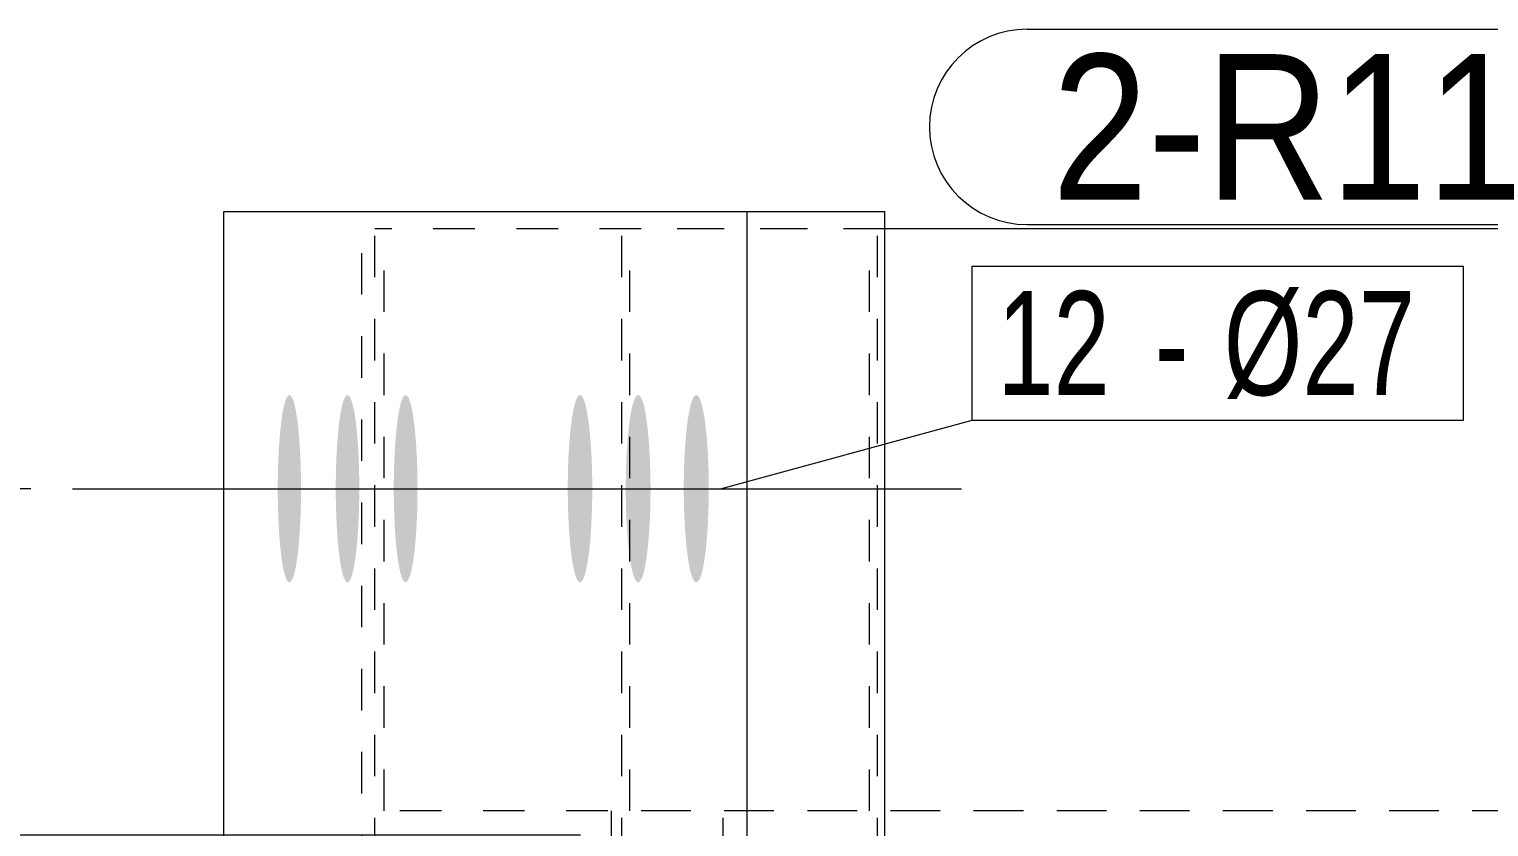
# Model space of a CAD drawing. Header units: millimetres. Extents: x 2 to 825, y 1 to 579.
# Drawn here: x 47.85 to 82.97, y 482.78 to 501.97 of the extents above; entities that cross this region are included whole.
import ezdxf

# ---------------------------------------------------------------- set-up
doc = ezdxf.new("R2010")
doc.units = ezdxf.units.MM
doc.linetypes.add('XKITLINE00', pattern=[0])
doc.linetypes.add('XKITLINE01', pattern=[4, 1, -1, 1, -1])
for name, color, linetype, lineweight in [('Bolt', 3, 'Continuous', 0), ('BoltMark', 7, 'Continuous', 0), ('Dimensions', 7, 'Continuous', 0), ('Part', 2, 'Continuous', 0), ('PartMark', 7, 'Continuous', 0)]:
    doc.layers.add(name, color=color, linetype=linetype, lineweight=lineweight)
doc.styles.add('ARIAL', font='ARIAL.TTF')
doc.styles.add('ARIAL_NARROW', font='ARIALN.TTF')

# ---------------------------------------------------------------- blocks, each defined once
blk = doc.blocks.new('*A57')
at = {"layer": 'Bolt'}
for points in [[(54.394, 490.86), (54.393, 490.805), (54.393, 490.75), (54.392, 490.694), (54.392, 490.64), (54.391, 490.585), (54.39, 490.53), (54.388, 490.476), (54.387, 490.422), (54.385, 490.368), (54.384, 490.315), (54.382, 490.262), (54.38, 490.209), (54.377, 490.157), (54.375, 490.105), (54.372, 490.054), (54.37, 490.003), (54.367, 489.953), (54.364, 489.903), (54.361, 489.854), (54.357, 489.806), (54.354, 489.758), (54.35, 489.711), (54.347, 489.665), (54.343, 489.619), (54.339, 489.575), (54.334, 489.531), (54.33, 489.488), (54.326, 489.445), (54.321, 489.404), (54.317, 489.364), (54.312, 489.324), (54.307, 489.285), (54.302, 489.248), (54.297, 489.211), (54.291, 489.176), (54.286, 489.141), (54.281, 489.108), (54.275, 489.075), (54.269, 489.044), (54.264, 489.014), (54.258, 488.985), (54.252, 488.957), (54.246, 488.931), (54.24, 488.905), (54.234, 488.881), (54.227, 488.858), (54.221, 488.836), (54.215, 488.816), (54.208, 488.797), (54.202, 488.779), (54.195, 488.762), (54.189, 488.747), (54.182, 488.732), (54.175, 488.72), (54.168, 488.708), (54.162, 488.698), (54.155, 488.689), (54.148, 488.682), (54.141, 488.676), (54.134, 488.671), (54.128, 488.668), (54.121, 488.666), (54.114, 488.665), (54.107, 488.666), (54.1, 488.668), (54.093, 488.671), (54.086, 488.676), (54.08, 488.682), (54.073, 488.689), (54.066, 488.698), (54.059, 488.708), (54.053, 488.72), (54.046, 488.732), (54.039, 488.747), (54.033, 488.762), (54.026, 488.779), (54.02, 488.797), (54.013, 488.816), (54.007, 488.836), (54, 488.858), (53.994, 488.881), (53.988, 488.905), (53.982, 488.931), (53.976, 488.957), (53.97, 488.985), (53.964, 489.014), (53.958, 489.044), (53.953, 489.075), (53.947, 489.108), (53.942, 489.141), (53.936, 489.176), (53.931, 489.211), (53.926, 489.248), (53.921, 489.285), (53.916, 489.324), (53.911, 489.364), (53.907, 489.404), (53.902, 489.445), (53.898, 489.488), (53.893, 489.531), (53.889, 489.575), (53.885, 489.619), (53.881, 489.665), (53.877, 489.711), (53.874, 489.758), (53.87, 489.806), (53.867, 489.854), (53.864, 489.903), (53.861, 489.953), (53.858, 490.003), (53.855, 490.054), (53.853, 490.105), (53.85, 490.157), (53.848, 490.209), (53.846, 490.262), (53.844, 490.315), (53.842, 490.368), (53.841, 490.422), (53.839, 490.476), (53.838, 490.53), (53.837, 490.585), (53.836, 490.64), (53.835, 490.694), (53.835, 490.75), (53.834, 490.805), (53.834, 490.86), (53.834, 490.915), (53.834, 490.97), (53.834, 491.025), (53.835, 491.081), (53.835, 491.136), (53.836, 491.19), (53.837, 491.245), (53.838, 491.3), (53.839, 491.354), (53.841, 491.408), (53.842, 491.462), (53.844, 491.515), (53.846, 491.568), (53.848, 491.621), (53.85, 491.673), (53.853, 491.725), (53.855, 491.776), (53.858, 491.827), (53.861, 491.877), (53.864, 491.927), (53.867, 491.976), (53.87, 492.024), (53.874, 492.072), (53.877, 492.119), (53.881, 492.165), (53.885, 492.211), (53.889, 492.255), (53.893, 492.299), (53.898, 492.342), (53.902, 492.385), (53.907, 492.426), (53.911, 492.466), (53.916, 492.506), (53.921, 492.545), (53.926, 492.582), (53.931, 492.619), (53.936, 492.654), (53.942, 492.689), (53.947, 492.722), (53.953, 492.755), (53.958, 492.786), (53.964, 492.816), (53.97, 492.845), (53.976, 492.873), (53.982, 492.899), (53.988, 492.925), (53.994, 492.949), (54, 492.972), (54.007, 492.994), (54.013, 493.014), (54.02, 493.034), (54.026, 493.051), (54.033, 493.068), (54.039, 493.084), (54.046, 493.098), (54.053, 493.11), (54.059, 493.122), (54.066, 493.132), (54.073, 493.141), (54.08, 493.148), (54.086, 493.154), (54.093, 493.159), (54.1, 493.162), (54.107, 493.164), (54.114, 493.165), (54.121, 493.164), (54.128, 493.162), (54.134, 493.159), (54.141, 493.154), (54.148, 493.148), (54.155, 493.141), (54.162, 493.132), (54.168, 493.122), (54.175, 493.11), (54.182, 493.098), (54.189, 493.084), (54.195, 493.068), (54.202, 493.051), (54.208, 493.034), (54.215, 493.014), (54.221, 492.994), (54.227, 492.972), (54.234, 492.949), (54.24, 492.925), (54.246, 492.899), (54.252, 492.873), (54.258, 492.845), (54.264, 492.816), (54.269, 492.786), (54.275, 492.755), (54.281, 492.722), (54.286, 492.689), (54.291, 492.654), (54.297, 492.619), (54.302, 492.582), (54.307, 492.545), (54.312, 492.506), (54.317, 492.466), (54.321, 492.426), (54.326, 492.385), (54.33, 492.342), (54.334, 492.299), (54.339, 492.255), (54.343, 492.211), (54.347, 492.165), (54.35, 492.119), (54.354, 492.072), (54.357, 492.024), (54.361, 491.976), (54.364, 491.927), (54.367, 491.877), (54.37, 491.827), (54.372, 491.776), (54.375, 491.725), (54.377, 491.673), (54.38, 491.621), (54.382, 491.568), (54.384, 491.515), (54.385, 491.462), (54.387, 491.408), (54.388, 491.354), (54.39, 491.3), (54.391, 491.245), (54.392, 491.19), (54.392, 491.136), (54.393, 491.081), (54.393, 491.025), (54.394, 490.97), (54.394, 490.915)], [(55.795, 490.86), (55.795, 490.805), (55.794, 490.75), (55.794, 490.694), (55.793, 490.64), (55.792, 490.585), (55.791, 490.53), (55.79, 490.476), (55.788, 490.422), (55.787, 490.368), (55.785, 490.315), (55.783, 490.262), (55.781, 490.209), (55.779, 490.157), (55.776, 490.105), (55.774, 490.054), (55.771, 490.003), (55.768, 489.953), (55.765, 489.903), (55.762, 489.854), (55.758, 489.806), (55.755, 489.758), (55.751, 489.711), (55.747, 489.665), (55.744, 489.619), (55.739, 489.575), (55.735, 489.531), (55.731, 489.488), (55.726, 489.445), (55.722, 489.404), (55.717, 489.364), (55.712, 489.324), (55.707, 489.285), (55.702, 489.248), (55.697, 489.211), (55.692, 489.176), (55.686, 489.141), (55.681, 489.108), (55.675, 489.075), (55.669, 489.044), (55.664, 489.014), (55.658, 488.985), (55.652, 488.957), (55.646, 488.931), (55.64, 488.905), (55.633, 488.881), (55.627, 488.858), (55.621, 488.836), (55.614, 488.816), (55.608, 488.797), (55.601, 488.779), (55.595, 488.762), (55.588, 488.747), (55.581, 488.732), (55.574, 488.72), (55.568, 488.708), (55.561, 488.698), (55.554, 488.689), (55.547, 488.682), (55.54, 488.676), (55.533, 488.671), (55.526, 488.668), (55.519, 488.666), (55.512, 488.665), (55.506, 488.666), (55.499, 488.668), (55.492, 488.671), (55.485, 488.676), (55.478, 488.682), (55.471, 488.689), (55.464, 488.698), (55.457, 488.708), (55.451, 488.72), (55.444, 488.732), (55.437, 488.747), (55.43, 488.762), (55.424, 488.779), (55.417, 488.797), (55.411, 488.816), (55.404, 488.836), (55.398, 488.858), (55.392, 488.881), (55.385, 488.905), (55.379, 488.931), (55.373, 488.957), (55.367, 488.985), (55.361, 489.014), (55.355, 489.044), (55.35, 489.075), (55.344, 489.108), (55.339, 489.141), (55.333, 489.176), (55.328, 489.211), (55.323, 489.248), (55.318, 489.285), (55.313, 489.324), (55.308, 489.364), (55.303, 489.404), (55.298, 489.445), (55.294, 489.488), (55.29, 489.531), (55.285, 489.575), (55.281, 489.619), (55.277, 489.665), (55.274, 489.711), (55.27, 489.758), (55.267, 489.806), (55.263, 489.854), (55.26, 489.903), (55.257, 489.953), (55.254, 490.003), (55.251, 490.054), (55.249, 490.105), (55.246, 490.157), (55.244, 490.209), (55.242, 490.262), (55.24, 490.315), (55.238, 490.368), (55.237, 490.422), (55.235, 490.476), (55.234, 490.53), (55.233, 490.585), (55.232, 490.64), (55.231, 490.694), (55.231, 490.75), (55.23, 490.805), (55.23, 490.86), (55.23, 490.915), (55.23, 490.97), (55.23, 491.025), (55.231, 491.081), (55.231, 491.136), (55.232, 491.19), (55.233, 491.245), (55.234, 491.3), (55.235, 491.354), (55.237, 491.408), (55.238, 491.462), (55.24, 491.515), (55.242, 491.568), (55.244, 491.621), (55.246, 491.673), (55.249, 491.725), (55.251, 491.776), (55.254, 491.827), (55.257, 491.877), (55.26, 491.927), (55.263, 491.976), (55.267, 492.024), (55.27, 492.072), (55.274, 492.119), (55.277, 492.165), (55.281, 492.211), (55.285, 492.255), (55.29, 492.299), (55.294, 492.342), (55.298, 492.385), (55.303, 492.426), (55.308, 492.466), (55.313, 492.506), (55.318, 492.545), (55.323, 492.582), (55.328, 492.619), (55.333, 492.654), (55.339, 492.689), (55.344, 492.722), (55.35, 492.755), (55.355, 492.786), (55.361, 492.816), (55.367, 492.845), (55.373, 492.873), (55.379, 492.899), (55.385, 492.925), (55.392, 492.949), (55.398, 492.972), (55.404, 492.994), (55.411, 493.014), (55.417, 493.034), (55.424, 493.051), (55.43, 493.068), (55.437, 493.084), (55.444, 493.098), (55.451, 493.11), (55.457, 493.122), (55.464, 493.132), (55.471, 493.141), (55.478, 493.148), (55.485, 493.154), (55.492, 493.159), (55.499, 493.162), (55.506, 493.164), (55.512, 493.165), (55.519, 493.164), (55.526, 493.162), (55.533, 493.159), (55.54, 493.154), (55.547, 493.148), (55.554, 493.141), (55.561, 493.132), (55.568, 493.122), (55.574, 493.11), (55.581, 493.098), (55.588, 493.084), (55.595, 493.068), (55.601, 493.051), (55.608, 493.034), (55.614, 493.014), (55.621, 492.994), (55.627, 492.972), (55.633, 492.949), (55.64, 492.925), (55.646, 492.899), (55.652, 492.873), (55.658, 492.845), (55.664, 492.816), (55.669, 492.786), (55.675, 492.755), (55.681, 492.722), (55.686, 492.689), (55.692, 492.654), (55.697, 492.619), (55.702, 492.582), (55.707, 492.545), (55.712, 492.506), (55.717, 492.466), (55.722, 492.426), (55.726, 492.385), (55.731, 492.342), (55.735, 492.299), (55.739, 492.255), (55.744, 492.211), (55.747, 492.165), (55.751, 492.119), (55.755, 492.072), (55.758, 492.024), (55.762, 491.976), (55.765, 491.927), (55.768, 491.877), (55.771, 491.827), (55.774, 491.776), (55.776, 491.725), (55.779, 491.673), (55.781, 491.621), (55.783, 491.568), (55.785, 491.515), (55.787, 491.462), (55.788, 491.408), (55.79, 491.354), (55.791, 491.3), (55.792, 491.245), (55.793, 491.19), (55.794, 491.136), (55.794, 491.081), (55.795, 491.025), (55.795, 490.97), (55.795, 490.915)], [(57.196, 490.86), (57.196, 490.805), (57.196, 490.75), (57.195, 490.694), (57.194, 490.64), (57.193, 490.585), (57.192, 490.53), (57.191, 490.476), (57.19, 490.422), (57.188, 490.368), (57.186, 490.315), (57.184, 490.262), (57.182, 490.209), (57.18, 490.157), (57.177, 490.105), (57.175, 490.054), (57.172, 490.003), (57.169, 489.953), (57.166, 489.903), (57.163, 489.854), (57.159, 489.806), (57.156, 489.758), (57.152, 489.711), (57.148, 489.665), (57.144, 489.619), (57.14, 489.575), (57.136, 489.531), (57.132, 489.488), (57.127, 489.445), (57.123, 489.404), (57.118, 489.364), (57.113, 489.324), (57.108, 489.285), (57.103, 489.248), (57.098, 489.211), (57.092, 489.176), (57.087, 489.141), (57.081, 489.108), (57.075, 489.075), (57.07, 489.044), (57.064, 489.014), (57.058, 488.985), (57.052, 488.957), (57.046, 488.931), (57.039, 488.905), (57.033, 488.881), (57.027, 488.858), (57.02, 488.836), (57.014, 488.816), (57.007, 488.797), (57.001, 488.779), (56.994, 488.762), (56.987, 488.747), (56.98, 488.732), (56.974, 488.72), (56.967, 488.708), (56.96, 488.698), (56.953, 488.689), (56.946, 488.682), (56.939, 488.676), (56.932, 488.671), (56.925, 488.668), (56.918, 488.666), (56.911, 488.665), (56.904, 488.666), (56.897, 488.668), (56.89, 488.671), (56.883, 488.676), (56.876, 488.682), (56.869, 488.689), (56.862, 488.698), (56.855, 488.708), (56.849, 488.72), (56.842, 488.732), (56.835, 488.747), (56.828, 488.762), (56.822, 488.779), (56.815, 488.797), (56.808, 488.816), (56.802, 488.836), (56.795, 488.858), (56.789, 488.881), (56.783, 488.905), (56.777, 488.931), (56.77, 488.957), (56.764, 488.985), (56.758, 489.014), (56.752, 489.044), (56.747, 489.075), (56.741, 489.108), (56.735, 489.141), (56.73, 489.176), (56.725, 489.211), (56.719, 489.248), (56.714, 489.285), (56.709, 489.324), (56.704, 489.364), (56.7, 489.404), (56.695, 489.445), (56.69, 489.488), (56.686, 489.531), (56.682, 489.575), (56.678, 489.619), (56.674, 489.665), (56.67, 489.711), (56.666, 489.758), (56.663, 489.806), (56.659, 489.854), (56.656, 489.903), (56.653, 489.953), (56.65, 490.003), (56.647, 490.054), (56.645, 490.105), (56.642, 490.157), (56.64, 490.209), (56.638, 490.262), (56.636, 490.315), (56.634, 490.368), (56.633, 490.422), (56.631, 490.476), (56.63, 490.53), (56.629, 490.585), (56.628, 490.64), (56.627, 490.694), (56.626, 490.75), (56.626, 490.805), (56.626, 490.86), (56.626, 490.915), (56.626, 490.97), (56.626, 491.025), (56.626, 491.081), (56.627, 491.136), (56.628, 491.19), (56.629, 491.245), (56.63, 491.3), (56.631, 491.354), (56.633, 491.408), (56.634, 491.462), (56.636, 491.515), (56.638, 491.568), (56.64, 491.621), (56.642, 491.673), (56.645, 491.725), (56.647, 491.776), (56.65, 491.827), (56.653, 491.877), (56.656, 491.927), (56.659, 491.976), (56.663, 492.024), (56.666, 492.072), (56.67, 492.119), (56.674, 492.165), (56.678, 492.211), (56.682, 492.255), (56.686, 492.299), (56.69, 492.342), (56.695, 492.385), (56.7, 492.426), (56.704, 492.466), (56.709, 492.506), (56.714, 492.545), (56.719, 492.582), (56.725, 492.619), (56.73, 492.654), (56.735, 492.689), (56.741, 492.722), (56.747, 492.755), (56.752, 492.786), (56.758, 492.816), (56.764, 492.845), (56.77, 492.873), (56.777, 492.899), (56.783, 492.925), (56.789, 492.949), (56.795, 492.972), (56.802, 492.994), (56.808, 493.014), (56.815, 493.034), (56.822, 493.051), (56.828, 493.068), (56.835, 493.084), (56.842, 493.098), (56.849, 493.11), (56.855, 493.122), (56.862, 493.132), (56.869, 493.141), (56.876, 493.148), (56.883, 493.154), (56.89, 493.159), (56.897, 493.162), (56.904, 493.164), (56.911, 493.165), (56.918, 493.164), (56.925, 493.162), (56.932, 493.159), (56.939, 493.154), (56.946, 493.148), (56.953, 493.141), (56.96, 493.132), (56.967, 493.122), (56.974, 493.11), (56.98, 493.098), (56.987, 493.084), (56.994, 493.068), (57.001, 493.051), (57.007, 493.034), (57.014, 493.014), (57.02, 492.994), (57.027, 492.972), (57.033, 492.949), (57.039, 492.925), (57.046, 492.899), (57.052, 492.873), (57.058, 492.845), (57.064, 492.816), (57.07, 492.786), (57.075, 492.755), (57.081, 492.722), (57.087, 492.689), (57.092, 492.654), (57.098, 492.619), (57.103, 492.582), (57.108, 492.545), (57.113, 492.506), (57.118, 492.466), (57.123, 492.426), (57.127, 492.385), (57.132, 492.342), (57.136, 492.299), (57.14, 492.255), (57.144, 492.211), (57.148, 492.165), (57.152, 492.119), (57.156, 492.072), (57.159, 492.024), (57.163, 491.976), (57.166, 491.927), (57.169, 491.877), (57.172, 491.827), (57.175, 491.776), (57.177, 491.725), (57.18, 491.673), (57.182, 491.621), (57.184, 491.568), (57.186, 491.515), (57.188, 491.462), (57.19, 491.408), (57.191, 491.354), (57.192, 491.3), (57.193, 491.245), (57.194, 491.19), (57.195, 491.136), (57.196, 491.081), (57.196, 491.025), (57.196, 490.97), (57.197, 490.915)], [(61.401, 490.86), (61.401, 490.805), (61.4, 490.75), (61.4, 490.694), (61.399, 490.64), (61.398, 490.585), (61.397, 490.53), (61.396, 490.476), (61.394, 490.422), (61.392, 490.368), (61.391, 490.315), (61.389, 490.262), (61.386, 490.209), (61.384, 490.157), (61.381, 490.105), (61.379, 490.054), (61.376, 490.003), (61.373, 489.953), (61.37, 489.903), (61.366, 489.854), (61.363, 489.806), (61.359, 489.758), (61.356, 489.711), (61.352, 489.665), (61.347, 489.619), (61.343, 489.575), (61.339, 489.531), (61.334, 489.488), (61.33, 489.445), (61.325, 489.404), (61.32, 489.364), (61.315, 489.324), (61.31, 489.285), (61.305, 489.248), (61.299, 489.211), (61.294, 489.176), (61.288, 489.141), (61.282, 489.108), (61.276, 489.075), (61.27, 489.044), (61.264, 489.014), (61.258, 488.985), (61.252, 488.957), (61.246, 488.931), (61.239, 488.905), (61.233, 488.881), (61.226, 488.858), (61.219, 488.836), (61.213, 488.816), (61.206, 488.797), (61.199, 488.779), (61.192, 488.762), (61.185, 488.747), (61.178, 488.732), (61.171, 488.72), (61.164, 488.708), (61.157, 488.698), (61.15, 488.689), (61.143, 488.682), (61.136, 488.676), (61.129, 488.671), (61.121, 488.668), (61.114, 488.666), (61.107, 488.665), (61.1, 488.666), (61.092, 488.668), (61.085, 488.671), (61.078, 488.676), (61.071, 488.682), (61.064, 488.689), (61.057, 488.698), (61.049, 488.708), (61.042, 488.72), (61.035, 488.732), (61.028, 488.747), (61.021, 488.762), (61.015, 488.779), (61.008, 488.797), (61.001, 488.816), (60.994, 488.836), (60.988, 488.858), (60.981, 488.881), (60.975, 488.905), (60.968, 488.931), (60.962, 488.957), (60.956, 488.985), (60.949, 489.014), (60.943, 489.044), (60.937, 489.075), (60.932, 489.108), (60.926, 489.141), (60.92, 489.176), (60.915, 489.211), (60.909, 489.248), (60.904, 489.285), (60.899, 489.324), (60.894, 489.364), (60.889, 489.404), (60.884, 489.445), (60.879, 489.488), (60.875, 489.531), (60.87, 489.575), (60.866, 489.619), (60.862, 489.665), (60.858, 489.711), (60.854, 489.758), (60.851, 489.806), (60.847, 489.854), (60.844, 489.903), (60.841, 489.953), (60.838, 490.003), (60.835, 490.054), (60.832, 490.105), (60.83, 490.157), (60.827, 490.209), (60.825, 490.262), (60.823, 490.315), (60.821, 490.368), (60.82, 490.422), (60.818, 490.476), (60.817, 490.53), (60.816, 490.585), (60.815, 490.64), (60.814, 490.694), (60.813, 490.75), (60.813, 490.805), (60.813, 490.86), (60.813, 490.915), (60.813, 490.97), (60.813, 491.025), (60.813, 491.081), (60.814, 491.136), (60.815, 491.19), (60.816, 491.245), (60.817, 491.3), (60.818, 491.354), (60.82, 491.408), (60.821, 491.462), (60.823, 491.515), (60.825, 491.568), (60.827, 491.621), (60.83, 491.673), (60.832, 491.725), (60.835, 491.776), (60.838, 491.827), (60.841, 491.877), (60.844, 491.927), (60.847, 491.976), (60.851, 492.024), (60.854, 492.072), (60.858, 492.119), (60.862, 492.165), (60.866, 492.211), (60.87, 492.255), (60.875, 492.299), (60.879, 492.342), (60.884, 492.385), (60.889, 492.426), (60.894, 492.466), (60.899, 492.506), (60.904, 492.545), (60.909, 492.582), (60.915, 492.619), (60.92, 492.654), (60.926, 492.689), (60.932, 492.722), (60.937, 492.755), (60.943, 492.786), (60.949, 492.816), (60.956, 492.845), (60.962, 492.873), (60.968, 492.899), (60.975, 492.925), (60.981, 492.949), (60.988, 492.972), (60.994, 492.994), (61.001, 493.014), (61.008, 493.034), (61.015, 493.051), (61.021, 493.068), (61.028, 493.084), (61.035, 493.098), (61.042, 493.11), (61.049, 493.122), (61.057, 493.132), (61.064, 493.141), (61.071, 493.148), (61.078, 493.154), (61.085, 493.159), (61.092, 493.162), (61.1, 493.164), (61.107, 493.165), (61.114, 493.164), (61.121, 493.162), (61.129, 493.159), (61.136, 493.154), (61.143, 493.148), (61.15, 493.141), (61.157, 493.132), (61.164, 493.122), (61.171, 493.11), (61.178, 493.098), (61.185, 493.084), (61.192, 493.068), (61.199, 493.051), (61.206, 493.034), (61.213, 493.014), (61.219, 492.994), (61.226, 492.972), (61.233, 492.949), (61.239, 492.925), (61.246, 492.899), (61.252, 492.873), (61.258, 492.845), (61.264, 492.816), (61.27, 492.786), (61.276, 492.755), (61.282, 492.722), (61.288, 492.689), (61.294, 492.654), (61.299, 492.619), (61.305, 492.582), (61.31, 492.545), (61.315, 492.506), (61.32, 492.466), (61.325, 492.426), (61.33, 492.385), (61.334, 492.342), (61.339, 492.299), (61.343, 492.255), (61.347, 492.211), (61.352, 492.165), (61.356, 492.119), (61.359, 492.072), (61.363, 492.024), (61.366, 491.976), (61.37, 491.927), (61.373, 491.877), (61.376, 491.827), (61.379, 491.776), (61.381, 491.725), (61.384, 491.673), (61.386, 491.621), (61.389, 491.568), (61.391, 491.515), (61.392, 491.462), (61.394, 491.408), (61.396, 491.354), (61.397, 491.3), (61.398, 491.245), (61.399, 491.19), (61.4, 491.136), (61.4, 491.081), (61.401, 491.025), (61.401, 490.97), (61.401, 490.915)], [(62.803, 490.86), (62.803, 490.805), (62.802, 490.75), (62.801, 490.694), (62.801, 490.64), (62.8, 490.585), (62.798, 490.53), (62.797, 490.476), (62.796, 490.422), (62.794, 490.368), (62.792, 490.315), (62.79, 490.262), (62.788, 490.209), (62.785, 490.157), (62.783, 490.105), (62.78, 490.054), (62.777, 490.003), (62.774, 489.953), (62.771, 489.903), (62.768, 489.854), (62.764, 489.806), (62.761, 489.758), (62.757, 489.711), (62.753, 489.665), (62.749, 489.619), (62.744, 489.575), (62.74, 489.531), (62.735, 489.488), (62.731, 489.445), (62.726, 489.404), (62.721, 489.364), (62.716, 489.324), (62.711, 489.285), (62.705, 489.248), (62.7, 489.211), (62.694, 489.176), (62.688, 489.141), (62.683, 489.108), (62.677, 489.075), (62.671, 489.044), (62.665, 489.014), (62.658, 488.985), (62.652, 488.957), (62.646, 488.931), (62.639, 488.905), (62.633, 488.881), (62.626, 488.858), (62.619, 488.836), (62.612, 488.816), (62.606, 488.797), (62.599, 488.779), (62.592, 488.762), (62.585, 488.747), (62.578, 488.732), (62.571, 488.72), (62.563, 488.708), (62.556, 488.698), (62.549, 488.689), (62.542, 488.682), (62.535, 488.676), (62.527, 488.671), (62.52, 488.668), (62.513, 488.666), (62.505, 488.665), (62.498, 488.666), (62.491, 488.668), (62.484, 488.671), (62.476, 488.676), (62.469, 488.682), (62.462, 488.689), (62.455, 488.698), (62.447, 488.708), (62.44, 488.72), (62.433, 488.732), (62.426, 488.747), (62.419, 488.762), (62.412, 488.779), (62.405, 488.797), (62.398, 488.816), (62.392, 488.836), (62.385, 488.858), (62.378, 488.881), (62.372, 488.905), (62.365, 488.931), (62.359, 488.957), (62.353, 488.985), (62.346, 489.014), (62.34, 489.044), (62.334, 489.075), (62.328, 489.108), (62.322, 489.141), (62.317, 489.176), (62.311, 489.211), (62.306, 489.248), (62.3, 489.285), (62.295, 489.324), (62.29, 489.364), (62.285, 489.404), (62.28, 489.445), (62.276, 489.488), (62.271, 489.531), (62.267, 489.575), (62.262, 489.619), (62.258, 489.665), (62.254, 489.711), (62.25, 489.758), (62.247, 489.806), (62.243, 489.854), (62.24, 489.903), (62.237, 489.953), (62.234, 490.003), (62.231, 490.054), (62.228, 490.105), (62.225, 490.157), (62.223, 490.209), (62.221, 490.262), (62.219, 490.315), (62.217, 490.368), (62.215, 490.422), (62.214, 490.476), (62.212, 490.53), (62.211, 490.585), (62.21, 490.64), (62.209, 490.694), (62.209, 490.75), (62.208, 490.805), (62.208, 490.86), (62.208, 490.915), (62.208, 490.97), (62.208, 491.025), (62.209, 491.081), (62.209, 491.136), (62.21, 491.19), (62.211, 491.245), (62.212, 491.3), (62.214, 491.354), (62.215, 491.408), (62.217, 491.462), (62.219, 491.515), (62.221, 491.568), (62.223, 491.621), (62.225, 491.673), (62.228, 491.725), (62.231, 491.776), (62.234, 491.827), (62.237, 491.877), (62.24, 491.927), (62.243, 491.976), (62.247, 492.024), (62.25, 492.072), (62.254, 492.119), (62.258, 492.165), (62.262, 492.211), (62.267, 492.255), (62.271, 492.299), (62.276, 492.342), (62.28, 492.385), (62.285, 492.426), (62.29, 492.466), (62.295, 492.506), (62.3, 492.545), (62.306, 492.582), (62.311, 492.619), (62.317, 492.654), (62.322, 492.689), (62.328, 492.722), (62.334, 492.755), (62.34, 492.786), (62.346, 492.816), (62.353, 492.845), (62.359, 492.873), (62.365, 492.899), (62.372, 492.925), (62.378, 492.949), (62.385, 492.972), (62.392, 492.994), (62.398, 493.014), (62.405, 493.034), (62.412, 493.051), (62.419, 493.068), (62.426, 493.084), (62.433, 493.098), (62.44, 493.11), (62.447, 493.122), (62.455, 493.132), (62.462, 493.141), (62.469, 493.148), (62.476, 493.154), (62.484, 493.159), (62.491, 493.162), (62.498, 493.164), (62.505, 493.165), (62.513, 493.164), (62.52, 493.162), (62.527, 493.159), (62.535, 493.154), (62.542, 493.148), (62.549, 493.141), (62.556, 493.132), (62.563, 493.122), (62.571, 493.11), (62.578, 493.098), (62.585, 493.084), (62.592, 493.068), (62.599, 493.051), (62.606, 493.034), (62.612, 493.014), (62.619, 492.994), (62.626, 492.972), (62.633, 492.949), (62.639, 492.925), (62.646, 492.899), (62.652, 492.873), (62.658, 492.845), (62.665, 492.816), (62.671, 492.786), (62.677, 492.755), (62.683, 492.722), (62.688, 492.689), (62.694, 492.654), (62.7, 492.619), (62.705, 492.582), (62.711, 492.545), (62.716, 492.506), (62.721, 492.466), (62.726, 492.426), (62.731, 492.385), (62.735, 492.342), (62.74, 492.299), (62.744, 492.255), (62.749, 492.211), (62.753, 492.165), (62.757, 492.119), (62.761, 492.072), (62.764, 492.024), (62.768, 491.976), (62.771, 491.927), (62.774, 491.877), (62.777, 491.827), (62.78, 491.776), (62.783, 491.725), (62.785, 491.673), (62.788, 491.621), (62.79, 491.568), (62.792, 491.515), (62.794, 491.462), (62.796, 491.408), (62.797, 491.354), (62.798, 491.3), (62.8, 491.245), (62.801, 491.19), (62.801, 491.136), (62.802, 491.081), (62.803, 491.025), (62.803, 490.97), (62.803, 490.915)], [(64.205, 490.86), (64.204, 490.805), (64.204, 490.75), (64.203, 490.694), (64.202, 490.64), (64.201, 490.585), (64.2, 490.53), (64.199, 490.476), (64.197, 490.422), (64.196, 490.368), (64.194, 490.315), (64.192, 490.262), (64.189, 490.209), (64.187, 490.157), (64.184, 490.105), (64.182, 490.054), (64.179, 490.003), (64.176, 489.953), (64.173, 489.903), (64.169, 489.854), (64.166, 489.806), (64.162, 489.758), (64.158, 489.711), (64.154, 489.665), (64.15, 489.619), (64.145, 489.575), (64.141, 489.531), (64.136, 489.488), (64.132, 489.445), (64.127, 489.404), (64.122, 489.364), (64.117, 489.324), (64.111, 489.285), (64.106, 489.248), (64.1, 489.211), (64.095, 489.176), (64.089, 489.141), (64.083, 489.108), (64.077, 489.075), (64.071, 489.044), (64.065, 489.014), (64.059, 488.985), (64.052, 488.957), (64.046, 488.931), (64.039, 488.905), (64.033, 488.881), (64.026, 488.858), (64.019, 488.836), (64.012, 488.816), (64.005, 488.797), (63.998, 488.779), (63.991, 488.762), (63.984, 488.747), (63.977, 488.732), (63.97, 488.72), (63.963, 488.708), (63.955, 488.698), (63.948, 488.689), (63.941, 488.682), (63.934, 488.676), (63.926, 488.671), (63.919, 488.668), (63.911, 488.666), (63.904, 488.665), (63.897, 488.666), (63.889, 488.668), (63.882, 488.671), (63.875, 488.676), (63.867, 488.682), (63.86, 488.689), (63.853, 488.698), (63.845, 488.708), (63.838, 488.72), (63.831, 488.732), (63.824, 488.747), (63.817, 488.762), (63.81, 488.779), (63.803, 488.797), (63.796, 488.816), (63.789, 488.836), (63.782, 488.858), (63.776, 488.881), (63.769, 488.905), (63.762, 488.931), (63.756, 488.957), (63.75, 488.985), (63.743, 489.014), (63.737, 489.044), (63.731, 489.075), (63.725, 489.108), (63.719, 489.141), (63.713, 489.176), (63.708, 489.211), (63.702, 489.248), (63.697, 489.285), (63.692, 489.324), (63.686, 489.364), (63.681, 489.404), (63.676, 489.445), (63.672, 489.488), (63.667, 489.531), (63.663, 489.575), (63.658, 489.619), (63.654, 489.665), (63.65, 489.711), (63.646, 489.758), (63.643, 489.806), (63.639, 489.854), (63.636, 489.903), (63.632, 489.953), (63.629, 490.003), (63.626, 490.054), (63.624, 490.105), (63.621, 490.157), (63.619, 490.209), (63.616, 490.262), (63.614, 490.315), (63.612, 490.368), (63.611, 490.422), (63.609, 490.476), (63.608, 490.53), (63.607, 490.585), (63.606, 490.64), (63.605, 490.694), (63.604, 490.75), (63.604, 490.805), (63.604, 490.86), (63.603, 490.915), (63.604, 490.97), (63.604, 491.025), (63.604, 491.081), (63.605, 491.136), (63.606, 491.19), (63.607, 491.245), (63.608, 491.3), (63.609, 491.354), (63.611, 491.408), (63.612, 491.462), (63.614, 491.515), (63.616, 491.568), (63.619, 491.621), (63.621, 491.673), (63.624, 491.725), (63.626, 491.776), (63.629, 491.827), (63.632, 491.877), (63.636, 491.927), (63.639, 491.976), (63.643, 492.024), (63.646, 492.072), (63.65, 492.119), (63.654, 492.165), (63.658, 492.211), (63.663, 492.255), (63.667, 492.299), (63.672, 492.342), (63.676, 492.385), (63.681, 492.426), (63.686, 492.466), (63.692, 492.506), (63.697, 492.545), (63.702, 492.582), (63.708, 492.619), (63.713, 492.654), (63.719, 492.689), (63.725, 492.722), (63.731, 492.755), (63.737, 492.786), (63.743, 492.816), (63.75, 492.845), (63.756, 492.873), (63.762, 492.899), (63.769, 492.925), (63.776, 492.949), (63.782, 492.972), (63.789, 492.994), (63.796, 493.014), (63.803, 493.034), (63.81, 493.051), (63.817, 493.068), (63.824, 493.084), (63.831, 493.098), (63.838, 493.11), (63.845, 493.122), (63.853, 493.132), (63.86, 493.141), (63.867, 493.148), (63.875, 493.154), (63.882, 493.159), (63.889, 493.162), (63.897, 493.164), (63.904, 493.165), (63.911, 493.164), (63.919, 493.162), (63.926, 493.159), (63.934, 493.154), (63.941, 493.148), (63.948, 493.141), (63.955, 493.132), (63.963, 493.122), (63.97, 493.11), (63.977, 493.098), (63.984, 493.084), (63.991, 493.068), (63.998, 493.051), (64.005, 493.034), (64.012, 493.014), (64.019, 492.994), (64.026, 492.972), (64.033, 492.949), (64.039, 492.925), (64.046, 492.899), (64.052, 492.873), (64.059, 492.845), (64.065, 492.816), (64.071, 492.786), (64.077, 492.755), (64.083, 492.722), (64.089, 492.689), (64.095, 492.654), (64.1, 492.619), (64.106, 492.582), (64.111, 492.545), (64.117, 492.506), (64.122, 492.466), (64.127, 492.426), (64.132, 492.385), (64.136, 492.342), (64.141, 492.299), (64.145, 492.255), (64.15, 492.211), (64.154, 492.165), (64.158, 492.119), (64.162, 492.072), (64.166, 492.024), (64.169, 491.976), (64.173, 491.927), (64.176, 491.877), (64.179, 491.827), (64.182, 491.776), (64.184, 491.725), (64.187, 491.673), (64.189, 491.621), (64.192, 491.568), (64.194, 491.515), (64.196, 491.462), (64.197, 491.408), (64.199, 491.354), (64.2, 491.3), (64.201, 491.245), (64.202, 491.19), (64.203, 491.136), (64.204, 491.081), (64.204, 491.025), (64.205, 490.97), (64.205, 490.915)]]:
    blk.add_hatch(color=3, dxfattribs=at).paths.add_polyline_path(points, flags=17)
at = {"layer": 'Bolt', "color": 3, "linetype": 'XKITLINE00', "lineweight": 0}
for p, q in [((48.893, 490.915), (60.495, 490.915)), ((50.291, 490.915), (61.894, 490.915)), ((51.69, 490.915), (63.292, 490.915)), ((55.886, 490.915), (67.488, 490.915)), ((57.284, 490.915), (68.887, 490.915)), ((58.683, 490.915), (70.285, 490.915))]:
    blk.add_line(p, q, dxfattribs=at)
blk = doc.blocks.new('*A58')
at = {"layer": 'Part', "color": 7, "linetype": 'XKITLINE01', "lineweight": 0}
for p, q in [((62.115, 467.998), (62.115, 497.165)), ((68.443, 497.165), (62.115, 497.165)), ((62.309, 483.165), (62.309, 497.165)), ((68.075, 483.165), (68.075, 497.165)), ((68.268, 467.998), (68.268, 497.165)), ((193.577, 483.165), (62.309, 483.165))]:
    blk.add_line(p, q, dxfattribs=at)
at = {"layer": 'Part', "color": 2, "linetype": 'XKITLINE00', "lineweight": 0}
blk.add_line((193.577, 497.165), (68.443, 497.165), dxfattribs=at)
blk = doc.blocks.new('*A79')
at = {"layer": 'Part', "color": 2, "linetype": 'XKITLINE00', "lineweight": 0}
for p, q in [((52.54, 497.582), (68.443, 497.582)), ((52.54, 467.582), (52.54, 497.582)), ((65.128, 467.582), (65.128, 497.582)), ((68.443, 467.582), (68.443, 497.582))]:
    blk.add_line(p, q, dxfattribs=at)
at = {"layer": 'Part', "color": 7, "linetype": 'XKITLINE01', "lineweight": 0}
blk.add_line((55.855, 467.582), (55.855, 497.582), dxfattribs=at)
blk = doc.blocks.new('*A80')
at = {"layer": 'Part', "color": 7, "linetype": 'XKITLINE01', "lineweight": 0}
for p, q in [((168.577, 497.165), (56.171, 497.165)), ((56.171, 467.998), (56.171, 497.165)), ((56.398, 483.165), (56.398, 497.165)), ((167.774, 483.165), (56.398, 483.165)), ((61.86, 483.165), (61.86, 481.998)), ((64.549, 481.998), (64.549, 483.165))]:
    blk.add_line(p, q, dxfattribs=at)
blk = doc.blocks.new('*A174')
at = {"layer": 'PartMark', "color": 7, "linetype": 'XKITLINE00', "lineweight": 0}
for p, q in [((71.865, 501.965), (95.514, 501.965)), ((71.865, 497.265), (95.514, 497.265))]:
    blk.add_line(p, q, dxfattribs=at)
for centre, start, end in [((71.865, 499.615), 90, 270), ((95.514, 499.615), 270, 90)]:
    blk.add_arc(centre, 2.35, start, end, dxfattribs=at)
at = {"layer": 'PartMark', "color": 1, "style": 'ARIAL', "width": 0.85}
blk.add_text('2-R11', height=3.5, dxfattribs=at).set_placement((72.465, 497.865))
at = {"layer": 'PartMark', "color": 3, "style": 'ARIAL', "width": 0.85}
for s, p in [('/', (86.227, 497.865)), ('158', (88.238, 497.865))]:
    blk.add_text(s, height=3, dxfattribs=at).set_placement(p)
blk = doc.blocks.new('*A178')
at = {"layer": 'Dimensions', "color": 7, "linetype": 'XKITLINE00', "lineweight": 0}
for p, q in [((42.226, 483.43), (43.923, 481.733)), ((61.115, 482.582), (40.224, 482.582)), ((43.074, 474.248), (43.074, 482.582)), ((42.226, 475.097), (43.923, 473.4)), ((47.893, 474.248), (40.224, 474.248))]:
    blk.add_line(p, q, dxfattribs=at)
at = {"layer": 'Dimensions', "color": 3}
for p in [(43.074, 482.582), (43.074, 474.248)]:
    blk.add_point(p, dxfattribs=at)
at = {"layer": 'Dimensions', "color": 3, "style": 'ARIAL', "width": 0.85}
blk.add_text('50', height=3, rotation=90.0002, dxfattribs=at).set_placement((41.724, 476.19))
blk = doc.blocks.new('*A179')
at = {"layer": 'Dimensions', "color": 7, "linetype": 'XKITLINE00', "lineweight": 0}
for p, q in [((42.226, 491.764), (43.923, 490.067)), ((47.893, 490.915), (40.224, 490.915)), ((43.074, 482.582), (43.074, 490.915)), ((42.226, 483.43), (43.923, 481.733)), ((61.115, 482.582), (40.224, 482.582))]:
    blk.add_line(p, q, dxfattribs=at)
at = {"layer": 'Dimensions', "color": 3}
for p in [(43.074, 490.915), (43.074, 482.582)]:
    blk.add_point(p, dxfattribs=at)
at = {"layer": 'Dimensions', "color": 3, "style": 'ARIAL', "width": 0.85}
blk.add_text('50', height=3, rotation=90.0002, dxfattribs=at).set_placement((41.724, 484.523))
blk = doc.blocks.new('*A180')
at = {"layer": 'BoltMark', "color": 7, "linetype": 'XKITLINE00', "lineweight": 0}
for p, q in [((70.546, 496.265), (82.362, 496.265)), ((70.546, 492.565), (70.546, 496.265)), ((82.362, 492.565), (82.362, 496.265)), ((64.484, 490.915), (70.546, 492.565)), ((70.546, 492.565), (82.362, 492.565))]:
    blk.add_line(p, q, dxfattribs=at)
at = {"layer": 'BoltMark', "color": 3, "style": 'ARIAL_NARROW', "width": 0.85}
for s, p in [('12', (71.146, 493.165)), ('Ø27', (76.595, 493.165)), ('-', (74.936, 493.165))]:
    blk.add_text(s, height=2.5, dxfattribs=at).set_placement(p)

msp = doc.modelspace()

# ---------------------------------------------------------------- block references
at = {"lineweight": 0}
for name in ['*A174', '*A79', '*A80', '*A180', '*A57', '*A179', '*A178']:
    msp.add_blockref(name, (0, 0), dxfattribs=at)
at = {"layer": 'Part', "lineweight": 0}
msp.add_blockref('*A58', (0, 0), dxfattribs=at)

doc.saveas('drawing.dxf')
